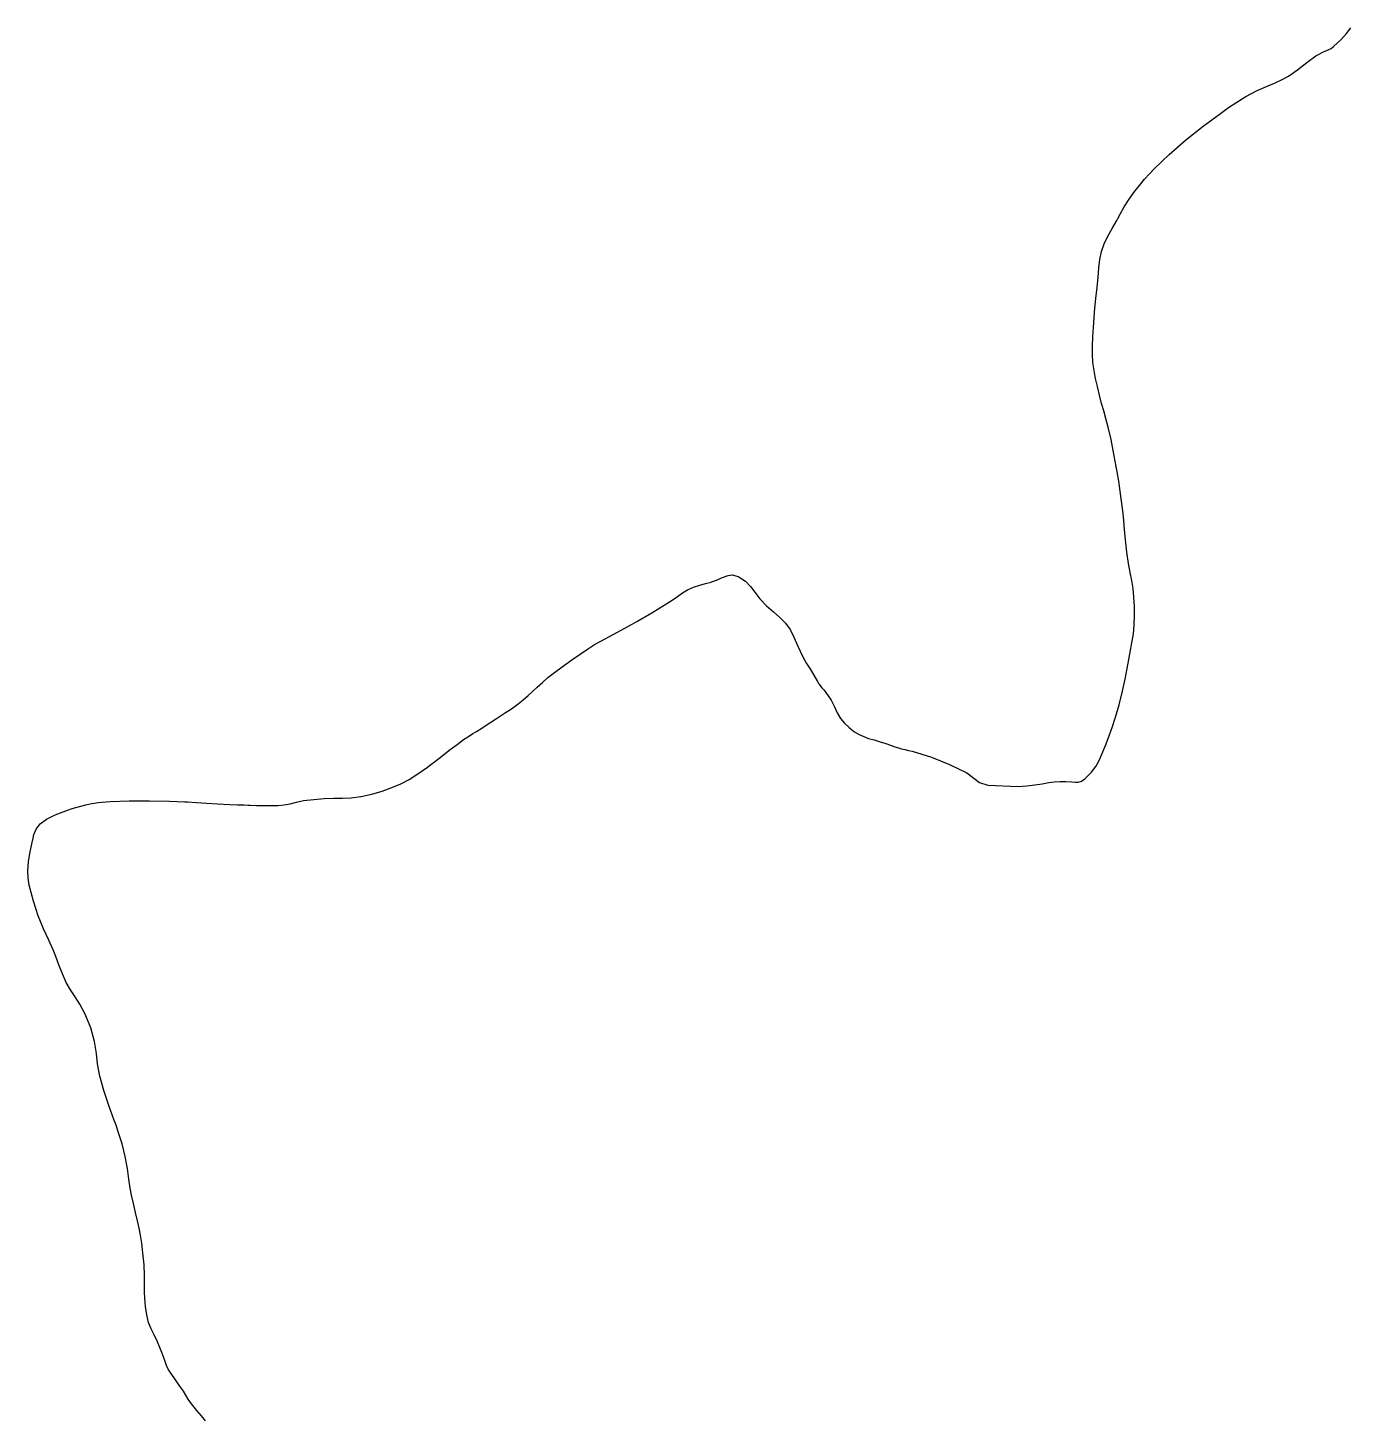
# Model space of a CAD drawing. Header units: inches. Extents: x 11258954 to 11313122, y 3645444 to 3695200.
# Drawn here: x 11275534 to 11276181, y 3693421 to 3694102 of the extents above; entities that cross this region are included whole.
import ezdxf

# ---------------------------------------------------------------- set-up
doc = ezdxf.new("R2010")
doc.units = ezdxf.units.IN
doc.header["$MEASUREMENT"] = 0
for name, color, linetype in [('SchoolBoardDistrict', 253, 'Continuous'), ('SchoolZone_Elementary', 251, 'Continuous'), ('SchoolZone_High', 63, 'Continuous'), ('SchoolZone_Middle', 154, 'Continuous')]:
    doc.layers.add(name, color=color, linetype=linetype)

msp = doc.modelspace()

# ---------------------------------------------------------------- linework, layer by layer
at = {"layer": 'SchoolBoardDistrict'}
msp.add_lwpolyline([(11275620.8125, 3693419.875), (11275618.7815, 3693422.375), (11275616.5, 3693425.0625), (11275613.969, 3693428.3125), (11275612.375, 3693430.5625), (11275611.125, 3693432.5625), (11275609.969, 3693434.4375), (11275608.75, 3693436.3125), (11275607.1565, 3693438.625), (11275605.4375, 3693441), (11275603.844, 3693443.3125), (11275602.5625, 3693445.3125), (11275601.75, 3693447), (11275601, 3693449), (11275600.1875, 3693451.375), (11275599.1565, 3693454.3125), (11275597.344, 3693458.6875), (11275595.6565, 3693462.0625), (11275594.1875, 3693465), (11275592.969, 3693468.125), (11275592.0625, 3693471.9375), (11275591.4375, 3693476), (11275591.0625, 3693479.9375), (11275591.061, 3693479.9925), (11275590.9705, 3693483.07), (11275590.969, 3693483.125), (11275590.9695, 3693483.18), (11275591, 3693486.7575), (11275591, 3693486.8125), (11275591, 3693486.8675), (11275590.9695, 3693491.195), (11275590.969, 3693491.25), (11275590.9665, 3693491.305), (11275590.7215, 3693496.32), (11275590.719, 3693496.375), (11275590.1565, 3693502.3125), (11275589.5625, 3693507), (11275588.969, 3693510.875), (11275588.344, 3693514.375), (11275587.5625, 3693517.9375), (11275586.5625, 3693522.0625), (11275585.5315, 3693526.375), (11275584.594, 3693530.5), (11275583.9375, 3693533.9375), (11275583.3125, 3693538.375), (11275582.5625, 3693543.5625), (11275581.5, 3693549.375), (11275579.9375, 3693555.6875), (11275578.9065, 3693559.0625), (11275577.9375, 3693562), (11275576.969, 3693564.75), (11275575.9375, 3693567.5), (11275573.4375, 3693574.375), (11275570.969, 3693581.75), (11275569, 3693588.8125), (11275567.9375, 3693594.75), (11275567.4065, 3693599.875), (11275566.4375, 3693605.8125), (11275564.6565, 3693612.4375), (11275561.75, 3693619.5), (11275559.2815, 3693624), (11275556.9065, 3693627.6875), (11275554.625, 3693631.0625), (11275552.5315, 3693634.75), (11275550.6875, 3693638.875), (11275549, 3693643.25), (11275547.5, 3693647.375), (11275546.1565, 3693650.75), (11275544, 3693655.4375), (11275541.469, 3693660.9375), (11275538.875, 3693667.375), (11275536.5315, 3693674.5625), (11275535.4065, 3693678.6875), (11275534.5, 3693682.3125), (11275533.9375, 3693685.8125), (11275533.9345, 3693685.8675), (11275533.753, 3693689.2575), (11275533.75, 3693689.3125), (11275533.754, 3693689.3675), (11275534.09, 3693693.8205), (11275534.094, 3693693.875), (11275534.875, 3693698.625), (11275535.844, 3693703.1875), (11275536.3615, 3693705.4365), (11275536.75, 3693707.125), (11275537.8125, 3693709.8125), (11275539.844, 3693712.375), (11275542.9375, 3693714.6875), (11275547.1565, 3693716.75), (11275553.6565, 3693719.1875), (11275555.5, 3693719.875), (11275562.219, 3693721.75), (11275564.25, 3693722.125), (11275568.1565, 3693722.8125), (11275574.1565, 3693723.375), (11275583.4065, 3693723.6875), (11275589.5315, 3693723.6875), (11275593.4065, 3693723.6875), (11275603.219, 3693723.5), (11275610.719, 3693723.1875), (11275611.969, 3693723.125), (11275616.4375, 3693722.875), (11275621.25, 3693722.5625), (11275626.625, 3693722.25), (11275632.75, 3693721.9375), (11275636.5, 3693721.75), (11275639.719, 3693721.625), (11275641.5, 3693721.5625), (11275642.719, 3693721.5), (11275645.7815, 3693721.375), (11275652.875, 3693721.3125), (11275656.3125, 3693721.4375), (11275659.375, 3693721.75), (11275662.25, 3693722.25), (11275665.344, 3693723), (11275668.875, 3693723.75), (11275678.9065, 3693724.875), (11275683.6875, 3693724.9375), (11275685.4905, 3693724.9375), (11275685.522, 3693724.9375), (11275685.828, 3693724.9375), (11275687.969, 3693724.9375), (11275692.1875, 3693725.125), (11275696.9375, 3693725.8125), (11275697.125, 3693725.8125), (11275702.25, 3693726.9375), (11275707.375, 3693728.4375), (11275712.1875, 3693730.125), (11275716.469, 3693731.9375), (11275720.6565, 3693734.125), (11275724.9375, 3693736.8125), (11275729.594, 3693740.125), (11275731.875, 3693741.875), (11275732.1565, 3693742.125), (11275733.875, 3693743.4375), (11275735.719, 3693744.875), (11275737.594, 3693746.375), (11275740.75, 3693748.8125), (11275744.0625, 3693751.25), (11275747.2815, 3693753.625), (11275750.1875, 3693755.5625), (11275751.844, 3693756.625), (11275753.594, 3693757.6875), (11275755.719, 3693759), (11275758.375, 3693760.75), (11275763.4375, 3693764.0625), (11275767.344, 3693766.5625), (11275770.6875, 3693768.75), (11275774, 3693771.1875), (11275776.4065, 3693773.125), (11275778.9065, 3693775.3125), (11275781.2815, 3693777.4375), (11275783.4065, 3693779.375), (11275785.875, 3693781.625), (11275788.594, 3693784), (11275791.75, 3693786.5), (11275795.594, 3693789.375), (11275800.375, 3693792.75), (11275804.4375, 3693795.5625), (11275808.0315, 3693798), (11275811.4065, 3693800.1875), (11275814.5315, 3693801.875), (11275820.5625, 3693805.0625), (11275829.875, 3693810.125), (11275832.125, 3693811.4375), (11275839.4375, 3693815.6875), (11275849.4065, 3693822), (11275852.0625, 3693823.8125), (11275854.5, 3693825.5), (11275857.0315, 3693827), (11275860, 3693828.375), (11275863, 3693829.375), (11275865.844, 3693830.125), (11275868.5625, 3693830.8125), (11275868.75, 3693830.875), (11275871.219, 3693831.75), (11275873.6565, 3693832.875), (11275876.844, 3693834), (11275876.879, 3693834.005), (11275878.875, 3693834.3125), (11275881.8125, 3693833.5625), (11275885.4065, 3693831.3125), (11275887.875, 3693828.6875), (11275889.969, 3693825.8125), (11275892.4065, 3693822.5625), (11275895.719, 3693819.125), (11275899.094, 3693816.1875), (11275902.2815, 3693813.5), (11275905.0315, 3693810.75), (11275907.2815, 3693807.5), (11275909.1565, 3693803.75), (11275911.0625, 3693799.4375), (11275913.4065, 3693794.5625), (11275915.375, 3693790.9375), (11275917.1875, 3693788), (11275918.875, 3693785.1875), (11275920.625, 3693782.1875), (11275920.844, 3693781.8125), (11275921.0315, 3693781.4375), (11275921.219, 3693781.0625), (11275921.4375, 3693780.75), (11275922.094, 3693779.8125), (11275922.844, 3693779), (11275923.75, 3693778), (11275924.8125, 3693776.75), (11275927.4065, 3693772.9375), (11275929.0315, 3693769.6875), (11275930.344, 3693766.75), (11275932.0315, 3693763.9375), (11275933.9375, 3693761.6875), (11275936.125, 3693759.5625), (11275938.5625, 3693757.6875), (11275941.0315, 3693756.1875), (11275943.3125, 3693755.125), (11275945.719, 3693754.25), (11275948.375, 3693753.5), (11275951.4375, 3693752.5625), (11275954.094, 3693751.6875), (11275956.4065, 3693750.875), (11275958.5, 3693750.1875), (11275960.4375, 3693749.5625), (11275961.9065, 3693749.1875), (11275963.5315, 3693748.75), (11275965.25, 3693748.375), (11275967.0315, 3693747.9375), (11275976.5315, 3693745.0625), (11275985.375, 3693741.4375), (11275993.8125, 3693737.375), (11276000, 3693732.5625), (11276004.125, 3693731.375), (11276019.0625, 3693730.625), (11276023.3125, 3693731), (11276027.1565, 3693731.5), (11276030.719, 3693732.0625), (11276034.0625, 3693732.625), (11276036.6565, 3693732.9375), (11276039.5, 3693733.125), (11276042.4375, 3693733.125), (11276045.2815, 3693733), (11276046.875, 3693732.875), (11276048.4065, 3693732.875), (11276050, 3693733.3125), (11276051.6565, 3693734.4375), (11276054.9065, 3693737.625), (11276057.125, 3693740.5), (11276058.75, 3693743.375), (11276060.0625, 3693746.4375), (11276061.8125, 3693750.8125), (11276063.5315, 3693755.4375), (11276065.1875, 3693760.0625), (11276066.6875, 3693764.625), (11276068.5, 3693770.625), (11276070.0315, 3693776.6875), (11276071.4375, 3693783.3125), (11276072.875, 3693791.0625), (11276073.875, 3693796.5), (11276074.75, 3693801.125), (11276075.4375, 3693805.4375), (11276075.875, 3693809.875), (11276075.877, 3693809.93), (11276076.0295, 3693814.2575), (11276076.0315, 3693814.3125), (11276076.0315, 3693814.3675), (11276076.0005, 3693818.82), (11276076, 3693818.875), (11276075.997, 3693818.9295), (11276075.7225, 3693823.32), (11276075.719, 3693823.375), (11276075.2815, 3693827.625), (11276074.6565, 3693831.5625), (11276073.9375, 3693835.5), (11276073.125, 3693839.9375), (11276072.2815, 3693845.4375), (11276071.5625, 3693851.5625), (11276071.094, 3693856.5625), (11276071.0895, 3693856.6175), (11276070.7235, 3693861.0075), (11276070.719, 3693861.0625), (11276070.2815, 3693865.6875), (11276069.6875, 3693870.4375), (11276069, 3693875.3125), (11276068.25, 3693880.1875), (11276067.469, 3693884.875), (11276066.594, 3693890.0625), (11276065.625, 3693895.1875), (11276064.5, 3693900.6875), (11276063.0625, 3693906.6875), (11276061.9375, 3693910.9375), (11276060.9065, 3693914.6875), (11276059.9065, 3693918.3125), (11276058.875, 3693922.3125), (11276057.844, 3693926.5625), (11276056.9375, 3693930.5625), (11276056.1875, 3693934.5), (11276055.6565, 3693938.3125), (11276055.653, 3693938.3675), (11276055.4095, 3693942.32), (11276055.4065, 3693942.375), (11276055.406, 3693942.43), (11276055.375, 3693946.5075), (11276055.375, 3693946.5625), (11276055.377, 3693946.6175), (11276055.56, 3693950.8825), (11276055.5625, 3693950.9375), (11276055.566, 3693950.9925), (11276055.8715, 3693955.445), (11276055.875, 3693955.5), (11276055.879, 3693955.5545), (11276056.2455, 3693960.445), (11276056.25, 3693960.5), (11276056.2545, 3693960.5545), (11276056.6205, 3693964.945), (11276056.625, 3693965), (11276057.0625, 3693969.6875), (11276057.6565, 3693975.125), (11276058.125, 3693980.1875), (11276058.1295, 3693980.2425), (11276058.4955, 3693984.633), (11276058.5, 3693984.6875), (11276059, 3693988.8125), (11276059.875, 3693992.75), (11276061.219, 3693996.5), (11276063, 3694000.25), (11276065.094, 3694004.0625), (11276067.2815, 3694007.9375), (11276067.8225, 3694008.913), (11276069.1875, 3694011.375), (11276071, 3694014.5625), (11276073.0315, 3694017.875), (11276075.6875, 3694021.5625), (11276078.469, 3694025.125), (11276080.969, 3694028.125), (11276083.3125, 3694030.8125), (11276085.6875, 3694033.3125), (11276092.9375, 3694040.25), (11276101.0625, 3694047.25), (11276109.625, 3694054.0625), (11276118.094, 3694060.375), (11276122.094, 3694063.25), (11276126.094, 3694065.9375), (11276130.625, 3694068.6875), (11276136.094, 3694071.5625), (11276140.625, 3694073.625), (11276144.5315, 3694075.25), (11276148.094, 3694076.75), (11276151.5, 3694078.5625), (11276155.9375, 3694081.6875), (11276160.4375, 3694085.3125), (11276164.9375, 3694088.625), (11276169.3125, 3694090.9375), (11276170.25, 3694091.25), (11276171.25, 3694091.6875), (11276172.3125, 3694092.25), (11276173.5315, 3694093.1875), (11276177.219, 3694096.625), (11276179.9065, 3694099.5625), (11276181.969, 3694102.3125)], dxfattribs=at)
at = {"layer": 'SchoolZone_Elementary'}
msp.add_polyline3d([(11275620.8125, 3693419.875, 0), (11275618.7815, 3693422.375, 0), (11275616.5, 3693425.0625, 0), (11275613.969, 3693428.3125, 0), (11275612.375, 3693430.5625, 0), (11275611.125, 3693432.5625, 0), (11275609.969, 3693434.4375, 0), (11275608.75, 3693436.3125, 0), (11275607.1565, 3693438.625, 0), (11275605.4375, 3693441, 0), (11275603.844, 3693443.3125, 0), (11275602.5625, 3693445.3125, 0), (11275601.75, 3693447, 0), (11275601, 3693449, 0), (11275600.1875, 3693451.375, 0), (11275599.1565, 3693454.3125, 0), (11275597.344, 3693458.6875, 0), (11275595.6565, 3693462.0625, 0), (11275594.1875, 3693465, 0), (11275592.969, 3693468.125, 0), (11275592.0625, 3693471.9375, 0), (11275591.4375, 3693476, 0), (11275591.0625, 3693479.9375, 0), (11275590.969, 3693483.125, 0), (11275591, 3693486.8125, 0), (11275590.969, 3693491.25, 0), (11275590.719, 3693496.375, 0), (11275590.1565, 3693502.3125, 0), (11275589.5625, 3693507, 0), (11275588.969, 3693510.875, 0), (11275588.344, 3693514.375, 0), (11275587.5625, 3693517.9375, 0), (11275586.5625, 3693522.0625, 0), (11275585.5315, 3693526.375, 0), (11275584.594, 3693530.5, 0), (11275583.9375, 3693533.9375, 0), (11275583.3125, 3693538.375, 0), (11275582.5625, 3693543.5625, 0), (11275581.5, 3693549.375, 0), (11275579.9375, 3693555.6875, 0), (11275578.9065, 3693559.0625, 0), (11275577.9375, 3693562, 0), (11275576.969, 3693564.75, 0), (11275575.9375, 3693567.5, 0), (11275573.4375, 3693574.375, 0), (11275570.969, 3693581.75, 0), (11275569, 3693588.8125, 0), (11275567.9375, 3693594.75, 0), (11275567.4065, 3693599.875, 0), (11275566.4375, 3693605.8125, 0), (11275564.6565, 3693612.4375, 0), (11275561.75, 3693619.5, 0), (11275559.2815, 3693624, 0), (11275556.9065, 3693627.6875, 0), (11275554.625, 3693631.0625, 0), (11275552.5315, 3693634.75, 0), (11275550.6875, 3693638.875, 0), (11275549, 3693643.25, 0), (11275547.5, 3693647.375, 0), (11275546.1565, 3693650.75, 0), (11275544, 3693655.4375, 0), (11275541.469, 3693660.9375, 0), (11275538.875, 3693667.375, 0), (11275536.5315, 3693674.5625, 0), (11275535.4065, 3693678.6875, 0), (11275534.5, 3693682.3125, 0), (11275533.9375, 3693685.8125, 0), (11275533.75, 3693689.3125, 0), (11275534.094, 3693693.875, 0), (11275534.875, 3693698.625, 0), (11275535.844, 3693703.1875, 0), (11275536.3615, 3693705.4365, 0), (11275536.75, 3693707.125, 0), (11275537.8125, 3693709.8125, 0), (11275539.844, 3693712.375, 0), (11275542.9375, 3693714.6875, 0), (11275547.1565, 3693716.75, 0), (11275553.6565, 3693719.1875, 0), (11275555.5, 3693719.875, 0), (11275562.219, 3693721.75, 0), (11275564.25, 3693722.125, 0), (11275568.1565, 3693722.8125, 0), (11275574.1565, 3693723.375, 0), (11275583.4065, 3693723.6875, 0), (11275589.5315, 3693723.6875, 0), (11275593.4065, 3693723.6875, 0), (11275603.219, 3693723.5, 0), (11275610.719, 3693723.1875, 0), (11275611.969, 3693723.125, 0), (11275616.4375, 3693722.875, 0), (11275621.25, 3693722.5625, 0), (11275626.625, 3693722.25, 0), (11275632.75, 3693721.9375, 0), (11275636.5, 3693721.75, 0), (11275639.719, 3693721.625, 0), (11275641.5, 3693721.5625, 0), (11275642.719, 3693721.5, 0), (11275645.7815, 3693721.375, 0), (11275652.875, 3693721.3125, 0), (11275656.3125, 3693721.4375, 0), (11275659.375, 3693721.75, 0), (11275662.25, 3693722.25, 0), (11275665.344, 3693723, 0), (11275668.875, 3693723.75, 0), (11275678.9065, 3693724.875, 0), (11275683.6875, 3693724.9375, 0), (11275685.4905, 3693724.9375, 0), (11275685.828, 3693724.9375, 0), (11275687.969, 3693724.9375, 0), (11275692.1875, 3693725.125, 0), (11275696.9375, 3693725.8125, 0), (11275697.125, 3693725.8125, 0), (11275702.25, 3693726.9375, 0), (11275707.375, 3693728.4375, 0), (11275712.1875, 3693730.125, 0), (11275716.469, 3693731.9375, 0), (11275720.6565, 3693734.125, 0), (11275724.9375, 3693736.8125, 0), (11275729.594, 3693740.125, 0), (11275731.875, 3693741.875, 0), (11275732.1565, 3693742.125, 0), (11275733.875, 3693743.4375, 0), (11275735.719, 3693744.875, 0), (11275737.594, 3693746.375, 0), (11275740.75, 3693748.8125, 0), (11275744.0625, 3693751.25, 0), (11275747.2815, 3693753.625, 0), (11275750.1875, 3693755.5625, 0), (11275751.844, 3693756.625, 0), (11275753.594, 3693757.6875, 0), (11275755.719, 3693759, 0), (11275758.375, 3693760.75, 0), (11275763.4375, 3693764.0625, 0), (11275767.344, 3693766.5625, 0), (11275770.6875, 3693768.75, 0), (11275774, 3693771.1875, 0), (11275776.4065, 3693773.125, 0), (11275778.9065, 3693775.3125, 0), (11275781.2815, 3693777.4375, 0), (11275783.4065, 3693779.375, 0), (11275785.875, 3693781.625, 0), (11275788.594, 3693784, 0), (11275791.75, 3693786.5, 0), (11275795.594, 3693789.375, 0), (11275800.375, 3693792.75, 0), (11275804.4375, 3693795.5625, 0), (11275808.0315, 3693798, 0), (11275811.4065, 3693800.1875, 0), (11275814.5315, 3693801.875, 0), (11275820.5625, 3693805.0625, 0), (11275829.875, 3693810.125, 0), (11275832.125, 3693811.4375, 0), (11275839.4375, 3693815.6875, 0), (11275849.4065, 3693822, 0), (11275852.0625, 3693823.8125, 0), (11275854.5, 3693825.5, 0), (11275857.0315, 3693827, 0), (11275860, 3693828.375, 0), (11275863, 3693829.375, 0), (11275865.844, 3693830.125, 0), (11275868.5625, 3693830.8125, 0), (11275868.75, 3693830.875, 0), (11275871.219, 3693831.75, 0), (11275873.6565, 3693832.875, 0), (11275876.844, 3693834, 0), (11275878.875, 3693834.3125, 0), (11275881.8125, 3693833.5625, 0), (11275885.4065, 3693831.3125, 0), (11275887.875, 3693828.6875, 0), (11275889.969, 3693825.8125, 0), (11275892.4065, 3693822.5625, 0), (11275895.719, 3693819.125, 0), (11275899.094, 3693816.1875, 0), (11275902.2815, 3693813.5, 0), (11275905.0315, 3693810.75, 0), (11275907.2815, 3693807.5, 0), (11275909.1565, 3693803.75, 0), (11275911.0625, 3693799.4375, 0), (11275913.4065, 3693794.5625, 0), (11275915.375, 3693790.9375, 0), (11275917.1875, 3693788, 0), (11275918.875, 3693785.1875, 0), (11275920.625, 3693782.1875, 0), (11275920.844, 3693781.8125, 0), (11275921.0315, 3693781.4375, 0), (11275921.219, 3693781.0625, 0), (11275921.4375, 3693780.75, 0), (11275922.094, 3693779.8125, 0), (11275922.844, 3693779, 0), (11275923.75, 3693778, 0), (11275924.8125, 3693776.75, 0), (11275927.4065, 3693772.9375, 0), (11275929.0315, 3693769.6875, 0), (11275930.344, 3693766.75, 0), (11275932.0315, 3693763.9375, 0), (11275933.9375, 3693761.6875, 0), (11275936.125, 3693759.5625, 0), (11275938.5625, 3693757.6875, 0), (11275941.0315, 3693756.1875, 0), (11275943.3125, 3693755.125, 0), (11275945.719, 3693754.25, 0), (11275948.375, 3693753.5, 0), (11275951.4375, 3693752.5625, 0), (11275954.094, 3693751.6875, 0), (11275956.4065, 3693750.875, 0), (11275958.5, 3693750.1875, 0), (11275960.4375, 3693749.5625, 0), (11275961.9065, 3693749.1875, 0), (11275963.5315, 3693748.75, 0), (11275965.25, 3693748.375, 0), (11275967.0315, 3693747.9375, 0), (11275976.5315, 3693745.0625, 0), (11275985.375, 3693741.4375, 0), (11275993.8125, 3693737.375, 0), (11276000, 3693732.5625, 0), (11276004.125, 3693731.375, 0), (11276019.0625, 3693730.625, 0), (11276023.3125, 3693731, 0), (11276027.1565, 3693731.5, 0), (11276030.719, 3693732.0625, 0), (11276034.0625, 3693732.625, 0), (11276036.6565, 3693732.9375, 0), (11276039.5, 3693733.125, 0), (11276042.4375, 3693733.125, 0), (11276045.2815, 3693733, 0), (11276046.875, 3693732.875, 0), (11276048.4065, 3693732.875, 0), (11276050, 3693733.3125, 0), (11276051.6565, 3693734.4375, 0), (11276054.9065, 3693737.625, 0), (11276057.125, 3693740.5, 0), (11276058.75, 3693743.375, 0), (11276060.0625, 3693746.4375, 0), (11276061.8125, 3693750.8125, 0), (11276063.5315, 3693755.4375, 0), (11276065.1875, 3693760.0625, 0), (11276066.6875, 3693764.625, 0), (11276068.5, 3693770.625, 0), (11276070.0315, 3693776.6875, 0), (11276071.4375, 3693783.3125, 0), (11276072.875, 3693791.0625, 0), (11276073.875, 3693796.5, 0), (11276074.75, 3693801.125, 0), (11276075.4375, 3693805.4375, 0), (11276075.875, 3693809.875, 0), (11276076.0315, 3693814.3125, 0), (11276076, 3693818.875, 0), (11276075.719, 3693823.375, 0), (11276075.2815, 3693827.625, 0), (11276074.6565, 3693831.5625, 0), (11276073.9375, 3693835.5, 0), (11276073.125, 3693839.9375, 0), (11276072.2815, 3693845.4375, 0), (11276071.5625, 3693851.5625, 0), (11276071.094, 3693856.5625, 0), (11276070.719, 3693861.0625, 0), (11276070.2815, 3693865.6875, 0), (11276069.6875, 3693870.4375, 0), (11276069, 3693875.3125, 0), (11276068.25, 3693880.1875, 0), (11276067.469, 3693884.875, 0), (11276066.594, 3693890.0625, 0), (11276065.625, 3693895.1875, 0), (11276064.5, 3693900.6875, 0), (11276063.0625, 3693906.6875, 0), (11276061.9375, 3693910.9375, 0), (11276060.9065, 3693914.6875, 0), (11276059.9065, 3693918.3125, 0), (11276058.875, 3693922.3125, 0), (11276057.844, 3693926.5625, 0), (11276056.9375, 3693930.5625, 0), (11276056.1875, 3693934.5, 0), (11276055.6565, 3693938.3125, 0), (11276055.4065, 3693942.375, 0), (11276055.375, 3693946.5625, 0), (11276055.5625, 3693950.9375, 0), (11276055.875, 3693955.5, 0), (11276056.25, 3693960.5, 0), (11276056.625, 3693965, 0), (11276057.0625, 3693969.6875, 0), (11276057.6565, 3693975.125, 0), (11276058.125, 3693980.1875, 0), (11276058.5, 3693984.6875, 0), (11276059, 3693988.8125, 0), (11276059.875, 3693992.75, 0), (11276061.219, 3693996.5, 0), (11276063, 3694000.25, 0), (11276065.094, 3694004.0625, 0), (11276067.2815, 3694007.9375, 0), (11276067.8225, 3694008.913, 0), (11276069.1875, 3694011.375, 0), (11276071, 3694014.5625, 0), (11276073.0315, 3694017.875, 0), (11276075.6875, 3694021.5625, 0), (11276078.469, 3694025.125, 0), (11276080.969, 3694028.125, 0), (11276083.3125, 3694030.8125, 0), (11276085.6875, 3694033.3125, 0), (11276092.9375, 3694040.25, 0), (11276101.0625, 3694047.25, 0), (11276109.625, 3694054.0625, 0), (11276118.094, 3694060.375, 0), (11276122.094, 3694063.25, 0), (11276126.094, 3694065.9375, 0), (11276130.625, 3694068.6875, 0), (11276136.094, 3694071.5625, 0), (11276140.625, 3694073.625, 0), (11276144.5315, 3694075.25, 0), (11276148.094, 3694076.75, 0), (11276151.5, 3694078.5625, 0), (11276155.9375, 3694081.6875, 0), (11276160.4375, 3694085.3125, 0), (11276164.9375, 3694088.625, 0), (11276169.3125, 3694090.9375, 0), (11276170.25, 3694091.25, 0), (11276171.25, 3694091.6875, 0), (11276172.3125, 3694092.25, 0), (11276173.5315, 3694093.1875, 0), (11276177.219, 3694096.625, 0), (11276179.9065, 3694099.5625, 0), (11276181.969, 3694102.3125, 0)], dxfattribs=at)
at = {"layer": 'SchoolZone_High'}
msp.add_polyline3d([(11275620.8125, 3693419.875, 0), (11275618.7815, 3693422.375, 0), (11275616.5, 3693425.0625, 0), (11275613.969, 3693428.3125, 0), (11275612.375, 3693430.5625, 0), (11275611.125, 3693432.5625, 0), (11275609.969, 3693434.4375, 0), (11275608.75, 3693436.3125, 0), (11275607.1565, 3693438.625, 0), (11275605.4375, 3693441, 0), (11275603.844, 3693443.3125, 0), (11275602.5625, 3693445.3125, 0), (11275601.75, 3693447, 0), (11275601, 3693449, 0), (11275600.1875, 3693451.375, 0), (11275599.1565, 3693454.3125, 0), (11275597.344, 3693458.6875, 0), (11275595.6565, 3693462.0625, 0), (11275594.1875, 3693465, 0), (11275592.969, 3693468.125, 0), (11275592.0625, 3693471.9375, 0), (11275591.4375, 3693476, 0), (11275591.0625, 3693479.9375, 0), (11275590.969, 3693483.125, 0), (11275591, 3693486.8125, 0), (11275590.969, 3693491.25, 0), (11275590.719, 3693496.375, 0), (11275590.1565, 3693502.3125, 0), (11275589.5625, 3693507, 0), (11275588.969, 3693510.875, 0), (11275588.344, 3693514.375, 0), (11275587.5625, 3693517.9375, 0), (11275586.5625, 3693522.0625, 0), (11275585.5315, 3693526.375, 0), (11275584.594, 3693530.5, 0), (11275583.9375, 3693533.9375, 0), (11275583.3125, 3693538.375, 0), (11275582.5625, 3693543.5625, 0), (11275581.5, 3693549.375, 0), (11275579.9375, 3693555.6875, 0), (11275578.9065, 3693559.0625, 0), (11275577.9375, 3693562, 0), (11275576.969, 3693564.75, 0), (11275575.9375, 3693567.5, 0), (11275573.4375, 3693574.375, 0), (11275570.969, 3693581.75, 0), (11275569, 3693588.8125, 0), (11275567.9375, 3693594.75, 0), (11275567.4065, 3693599.875, 0), (11275566.4375, 3693605.8125, 0), (11275564.6565, 3693612.4375, 0), (11275561.75, 3693619.5, 0), (11275559.2815, 3693624, 0), (11275556.9065, 3693627.6875, 0), (11275554.625, 3693631.0625, 0), (11275552.5315, 3693634.75, 0), (11275550.6875, 3693638.875, 0), (11275549, 3693643.25, 0), (11275547.5, 3693647.375, 0), (11275546.1565, 3693650.75, 0), (11275544, 3693655.4375, 0), (11275541.469, 3693660.9375, 0), (11275538.875, 3693667.375, 0), (11275536.5315, 3693674.5625, 0), (11275535.4065, 3693678.6875, 0), (11275534.5, 3693682.3125, 0), (11275533.9375, 3693685.8125, 0), (11275533.75, 3693689.3125, 0), (11275534.094, 3693693.875, 0), (11275534.875, 3693698.625, 0), (11275535.844, 3693703.1875, 0), (11275536.3615, 3693705.4365, 0), (11275536.75, 3693707.125, 0), (11275537.8125, 3693709.8125, 0), (11275539.844, 3693712.375, 0), (11275542.9375, 3693714.6875, 0), (11275547.1565, 3693716.75, 0), (11275553.6565, 3693719.1875, 0), (11275555.5, 3693719.875, 0), (11275562.219, 3693721.75, 0), (11275564.25, 3693722.125, 0), (11275568.1565, 3693722.8125, 0), (11275574.1565, 3693723.375, 0), (11275583.4065, 3693723.6875, 0), (11275589.5315, 3693723.6875, 0), (11275593.4065, 3693723.6875, 0), (11275603.219, 3693723.5, 0), (11275610.719, 3693723.1875, 0), (11275611.969, 3693723.125, 0), (11275616.4375, 3693722.875, 0), (11275621.25, 3693722.5625, 0), (11275626.625, 3693722.25, 0), (11275632.75, 3693721.9375, 0), (11275636.5, 3693721.75, 0), (11275639.719, 3693721.625, 0), (11275641.5, 3693721.5625, 0), (11275642.719, 3693721.5, 0), (11275645.7815, 3693721.375, 0), (11275652.875, 3693721.3125, 0), (11275656.3125, 3693721.4375, 0), (11275659.375, 3693721.75, 0), (11275662.25, 3693722.25, 0), (11275665.344, 3693723, 0), (11275668.875, 3693723.75, 0), (11275678.9065, 3693724.875, 0), (11275683.6875, 3693724.9375, 0), (11275685.4905, 3693724.9375, 0), (11275685.828, 3693724.9375, 0), (11275687.969, 3693724.9375, 0), (11275692.1875, 3693725.125, 0), (11275696.9375, 3693725.8125, 0), (11275697.125, 3693725.8125, 0), (11275702.25, 3693726.9375, 0), (11275707.375, 3693728.4375, 0), (11275712.1875, 3693730.125, 0), (11275716.469, 3693731.9375, 0), (11275720.6565, 3693734.125, 0), (11275724.9375, 3693736.8125, 0), (11275729.594, 3693740.125, 0), (11275731.875, 3693741.875, 0), (11275732.1565, 3693742.125, 0), (11275733.875, 3693743.4375, 0), (11275735.719, 3693744.875, 0), (11275737.594, 3693746.375, 0), (11275740.75, 3693748.8125, 0), (11275744.0625, 3693751.25, 0), (11275747.2815, 3693753.625, 0), (11275750.1875, 3693755.5625, 0), (11275751.844, 3693756.625, 0), (11275753.594, 3693757.6875, 0), (11275755.719, 3693759, 0), (11275758.375, 3693760.75, 0), (11275763.4375, 3693764.0625, 0), (11275767.344, 3693766.5625, 0), (11275770.6875, 3693768.75, 0), (11275774, 3693771.1875, 0), (11275776.4065, 3693773.125, 0), (11275778.9065, 3693775.3125, 0), (11275781.2815, 3693777.4375, 0), (11275783.4065, 3693779.375, 0), (11275785.875, 3693781.625, 0), (11275788.594, 3693784, 0), (11275791.75, 3693786.5, 0), (11275795.594, 3693789.375, 0), (11275800.375, 3693792.75, 0), (11275804.4375, 3693795.5625, 0), (11275808.0315, 3693798, 0), (11275811.4065, 3693800.1875, 0), (11275814.5315, 3693801.875, 0), (11275820.5625, 3693805.0625, 0), (11275829.875, 3693810.125, 0), (11275832.125, 3693811.4375, 0), (11275839.4375, 3693815.6875, 0), (11275849.4065, 3693822, 0), (11275852.0625, 3693823.8125, 0), (11275854.5, 3693825.5, 0), (11275857.0315, 3693827, 0), (11275860, 3693828.375, 0), (11275863, 3693829.375, 0), (11275865.844, 3693830.125, 0), (11275868.5625, 3693830.8125, 0), (11275868.75, 3693830.875, 0), (11275871.219, 3693831.75, 0), (11275873.6565, 3693832.875, 0), (11275876.844, 3693834, 0), (11275878.875, 3693834.3125, 0), (11275881.8125, 3693833.5625, 0), (11275885.4065, 3693831.3125, 0), (11275887.875, 3693828.6875, 0), (11275889.969, 3693825.8125, 0), (11275892.4065, 3693822.5625, 0), (11275895.719, 3693819.125, 0), (11275899.094, 3693816.1875, 0), (11275902.2815, 3693813.5, 0), (11275905.0315, 3693810.75, 0), (11275907.2815, 3693807.5, 0), (11275909.1565, 3693803.75, 0), (11275911.0625, 3693799.4375, 0), (11275913.4065, 3693794.5625, 0), (11275915.375, 3693790.9375, 0), (11275917.1875, 3693788, 0), (11275918.875, 3693785.1875, 0), (11275920.625, 3693782.1875, 0), (11275920.844, 3693781.8125, 0), (11275921.0315, 3693781.4375, 0), (11275921.219, 3693781.0625, 0), (11275921.4375, 3693780.75, 0), (11275922.094, 3693779.8125, 0), (11275922.844, 3693779, 0), (11275923.75, 3693778, 0), (11275924.8125, 3693776.75, 0), (11275927.4065, 3693772.9375, 0), (11275929.0315, 3693769.6875, 0), (11275930.344, 3693766.75, 0), (11275932.0315, 3693763.9375, 0), (11275933.9375, 3693761.6875, 0), (11275936.125, 3693759.5625, 0), (11275938.5625, 3693757.6875, 0), (11275941.0315, 3693756.1875, 0), (11275943.3125, 3693755.125, 0), (11275945.719, 3693754.25, 0), (11275948.375, 3693753.5, 0), (11275951.4375, 3693752.5625, 0), (11275954.094, 3693751.6875, 0), (11275956.4065, 3693750.875, 0), (11275958.5, 3693750.1875, 0), (11275960.4375, 3693749.5625, 0), (11275961.9065, 3693749.1875, 0), (11275963.5315, 3693748.75, 0), (11275965.25, 3693748.375, 0), (11275967.0315, 3693747.9375, 0), (11275976.5315, 3693745.0625, 0), (11275985.375, 3693741.4375, 0), (11275993.8125, 3693737.375, 0), (11276000, 3693732.5625, 0), (11276004.125, 3693731.375, 0), (11276019.0625, 3693730.625, 0), (11276023.3125, 3693731, 0), (11276027.1565, 3693731.5, 0), (11276030.719, 3693732.0625, 0), (11276034.0625, 3693732.625, 0), (11276036.6565, 3693732.9375, 0), (11276039.5, 3693733.125, 0), (11276042.4375, 3693733.125, 0), (11276045.2815, 3693733, 0), (11276046.875, 3693732.875, 0), (11276048.4065, 3693732.875, 0), (11276050, 3693733.3125, 0), (11276051.6565, 3693734.4375, 0), (11276054.9065, 3693737.625, 0), (11276057.125, 3693740.5, 0), (11276058.75, 3693743.375, 0), (11276060.0625, 3693746.4375, 0), (11276061.8125, 3693750.8125, 0), (11276063.5315, 3693755.4375, 0), (11276065.1875, 3693760.0625, 0), (11276066.6875, 3693764.625, 0), (11276068.5, 3693770.625, 0), (11276070.0315, 3693776.6875, 0), (11276071.4375, 3693783.3125, 0), (11276072.875, 3693791.0625, 0), (11276073.875, 3693796.5, 0), (11276074.75, 3693801.125, 0), (11276075.4375, 3693805.4375, 0), (11276075.875, 3693809.875, 0), (11276076.0315, 3693814.3125, 0), (11276076, 3693818.875, 0), (11276075.719, 3693823.375, 0), (11276075.2815, 3693827.625, 0), (11276074.6565, 3693831.5625, 0), (11276073.9375, 3693835.5, 0), (11276073.125, 3693839.9375, 0), (11276072.2815, 3693845.4375, 0), (11276071.5625, 3693851.5625, 0), (11276071.094, 3693856.5625, 0), (11276070.719, 3693861.0625, 0), (11276070.2815, 3693865.6875, 0), (11276069.6875, 3693870.4375, 0), (11276069, 3693875.3125, 0), (11276068.25, 3693880.1875, 0), (11276067.469, 3693884.875, 0), (11276066.594, 3693890.0625, 0), (11276065.625, 3693895.1875, 0), (11276064.5, 3693900.6875, 0), (11276063.0625, 3693906.6875, 0), (11276061.9375, 3693910.9375, 0), (11276060.9065, 3693914.6875, 0), (11276059.9065, 3693918.3125, 0), (11276058.875, 3693922.3125, 0), (11276057.844, 3693926.5625, 0), (11276056.9375, 3693930.5625, 0), (11276056.1875, 3693934.5, 0), (11276055.6565, 3693938.3125, 0), (11276055.4065, 3693942.375, 0), (11276055.375, 3693946.5625, 0), (11276055.5625, 3693950.9375, 0), (11276055.875, 3693955.5, 0), (11276056.25, 3693960.5, 0), (11276056.625, 3693965, 0), (11276057.0625, 3693969.6875, 0), (11276057.6565, 3693975.125, 0), (11276058.125, 3693980.1875, 0), (11276058.5, 3693984.6875, 0), (11276059, 3693988.8125, 0), (11276059.875, 3693992.75, 0), (11276061.219, 3693996.5, 0), (11276063, 3694000.25, 0), (11276065.094, 3694004.0625, 0), (11276067.2815, 3694007.9375, 0), (11276067.8225, 3694008.913, 0), (11276069.1875, 3694011.375, 0), (11276071, 3694014.5625, 0), (11276073.0315, 3694017.875, 0), (11276075.6875, 3694021.5625, 0), (11276078.469, 3694025.125, 0), (11276080.969, 3694028.125, 0), (11276083.3125, 3694030.8125, 0), (11276085.6875, 3694033.3125, 0), (11276092.9375, 3694040.25, 0), (11276101.0625, 3694047.25, 0), (11276109.625, 3694054.0625, 0), (11276118.094, 3694060.375, 0), (11276122.094, 3694063.25, 0), (11276126.094, 3694065.9375, 0), (11276130.625, 3694068.6875, 0), (11276136.094, 3694071.5625, 0), (11276140.625, 3694073.625, 0), (11276144.5315, 3694075.25, 0), (11276148.094, 3694076.75, 0), (11276151.5, 3694078.5625, 0), (11276155.9375, 3694081.6875, 0), (11276160.4375, 3694085.3125, 0), (11276164.9375, 3694088.625, 0), (11276169.3125, 3694090.9375, 0), (11276170.25, 3694091.25, 0), (11276171.25, 3694091.6875, 0), (11276172.3125, 3694092.25, 0), (11276173.5315, 3694093.1875, 0), (11276177.219, 3694096.625, 0), (11276179.9065, 3694099.5625, 0), (11276181.969, 3694102.3125, 0)], dxfattribs=at)
at = {"layer": 'SchoolZone_Middle'}
msp.add_polyline3d([(11275620.8125, 3693419.875, 0), (11275618.7815, 3693422.375, 0), (11275616.5, 3693425.0625, 0), (11275613.969, 3693428.3125, 0), (11275612.375, 3693430.5625, 0), (11275611.125, 3693432.5625, 0), (11275609.969, 3693434.4375, 0), (11275608.75, 3693436.3125, 0), (11275607.1565, 3693438.625, 0), (11275605.4375, 3693441, 0), (11275603.844, 3693443.3125, 0), (11275602.5625, 3693445.3125, 0), (11275601.75, 3693447, 0), (11275601, 3693449, 0), (11275600.1875, 3693451.375, 0), (11275599.1565, 3693454.3125, 0), (11275597.344, 3693458.6875, 0), (11275595.6565, 3693462.0625, 0), (11275594.1875, 3693465, 0), (11275592.969, 3693468.125, 0), (11275592.0625, 3693471.9375, 0), (11275591.4375, 3693476, 0), (11275591.0625, 3693479.9375, 0), (11275590.969, 3693483.125, 0), (11275591, 3693486.8125, 0), (11275590.969, 3693491.25, 0), (11275590.719, 3693496.375, 0), (11275590.1565, 3693502.3125, 0), (11275589.5625, 3693507, 0), (11275588.969, 3693510.875, 0), (11275588.344, 3693514.375, 0), (11275587.5625, 3693517.9375, 0), (11275586.5625, 3693522.0625, 0), (11275585.5315, 3693526.375, 0), (11275584.594, 3693530.5, 0), (11275583.9375, 3693533.9375, 0), (11275583.3125, 3693538.375, 0), (11275582.5625, 3693543.5625, 0), (11275581.5, 3693549.375, 0), (11275579.9375, 3693555.6875, 0), (11275578.9065, 3693559.0625, 0), (11275577.9375, 3693562, 0), (11275576.969, 3693564.75, 0), (11275575.9375, 3693567.5, 0), (11275573.4375, 3693574.375, 0), (11275570.969, 3693581.75, 0), (11275569, 3693588.8125, 0), (11275567.9375, 3693594.75, 0), (11275567.4065, 3693599.875, 0), (11275566.4375, 3693605.8125, 0), (11275564.6565, 3693612.4375, 0), (11275561.75, 3693619.5, 0), (11275559.2815, 3693624, 0), (11275556.9065, 3693627.6875, 0), (11275554.625, 3693631.0625, 0), (11275552.5315, 3693634.75, 0), (11275550.6875, 3693638.875, 0), (11275549, 3693643.25, 0), (11275547.5, 3693647.375, 0), (11275546.1565, 3693650.75, 0), (11275544, 3693655.4375, 0), (11275541.469, 3693660.9375, 0), (11275538.875, 3693667.375, 0), (11275536.5315, 3693674.5625, 0), (11275535.4065, 3693678.6875, 0), (11275534.5, 3693682.3125, 0), (11275533.9375, 3693685.8125, 0), (11275533.75, 3693689.3125, 0), (11275534.094, 3693693.875, 0), (11275534.875, 3693698.625, 0), (11275535.844, 3693703.1875, 0), (11275536.3615, 3693705.4365, 0), (11275536.75, 3693707.125, 0), (11275537.8125, 3693709.8125, 0), (11275539.844, 3693712.375, 0), (11275542.9375, 3693714.6875, 0), (11275547.1565, 3693716.75, 0), (11275553.6565, 3693719.1875, 0), (11275555.5, 3693719.875, 0), (11275562.219, 3693721.75, 0), (11275564.25, 3693722.125, 0), (11275568.1565, 3693722.8125, 0), (11275574.1565, 3693723.375, 0), (11275583.4065, 3693723.6875, 0), (11275589.5315, 3693723.6875, 0), (11275593.4065, 3693723.6875, 0), (11275603.219, 3693723.5, 0), (11275610.719, 3693723.1875, 0), (11275611.969, 3693723.125, 0), (11275616.4375, 3693722.875, 0), (11275621.25, 3693722.5625, 0), (11275626.625, 3693722.25, 0), (11275632.75, 3693721.9375, 0), (11275636.5, 3693721.75, 0), (11275639.719, 3693721.625, 0), (11275641.5, 3693721.5625, 0), (11275642.719, 3693721.5, 0), (11275645.7815, 3693721.375, 0), (11275652.875, 3693721.3125, 0), (11275656.3125, 3693721.4375, 0), (11275659.375, 3693721.75, 0), (11275662.25, 3693722.25, 0), (11275665.344, 3693723, 0), (11275668.875, 3693723.75, 0), (11275678.9065, 3693724.875, 0), (11275683.6875, 3693724.9375, 0), (11275685.4905, 3693724.9375, 0), (11275685.828, 3693724.9375, 0), (11275687.969, 3693724.9375, 0), (11275692.1875, 3693725.125, 0), (11275696.9375, 3693725.8125, 0), (11275697.125, 3693725.8125, 0), (11275702.25, 3693726.9375, 0), (11275707.375, 3693728.4375, 0), (11275712.1875, 3693730.125, 0), (11275716.469, 3693731.9375, 0), (11275720.6565, 3693734.125, 0), (11275724.9375, 3693736.8125, 0), (11275729.594, 3693740.125, 0), (11275731.875, 3693741.875, 0), (11275732.1565, 3693742.125, 0), (11275733.875, 3693743.4375, 0), (11275735.719, 3693744.875, 0), (11275737.594, 3693746.375, 0), (11275740.75, 3693748.8125, 0), (11275744.0625, 3693751.25, 0), (11275747.2815, 3693753.625, 0), (11275750.1875, 3693755.5625, 0), (11275751.844, 3693756.625, 0), (11275753.594, 3693757.6875, 0), (11275755.719, 3693759, 0), (11275758.375, 3693760.75, 0), (11275763.4375, 3693764.0625, 0), (11275767.344, 3693766.5625, 0), (11275770.6875, 3693768.75, 0), (11275774, 3693771.1875, 0), (11275776.4065, 3693773.125, 0), (11275778.9065, 3693775.3125, 0), (11275781.2815, 3693777.4375, 0), (11275783.4065, 3693779.375, 0), (11275785.875, 3693781.625, 0), (11275788.594, 3693784, 0), (11275791.75, 3693786.5, 0), (11275795.594, 3693789.375, 0), (11275800.375, 3693792.75, 0), (11275804.4375, 3693795.5625, 0), (11275808.0315, 3693798, 0), (11275811.4065, 3693800.1875, 0), (11275814.5315, 3693801.875, 0), (11275820.5625, 3693805.0625, 0), (11275829.875, 3693810.125, 0), (11275832.125, 3693811.4375, 0), (11275839.4375, 3693815.6875, 0), (11275849.4065, 3693822, 0), (11275852.0625, 3693823.8125, 0), (11275854.5, 3693825.5, 0), (11275857.0315, 3693827, 0), (11275860, 3693828.375, 0), (11275863, 3693829.375, 0), (11275865.844, 3693830.125, 0), (11275868.5625, 3693830.8125, 0), (11275868.75, 3693830.875, 0), (11275871.219, 3693831.75, 0), (11275873.6565, 3693832.875, 0), (11275876.844, 3693834, 0), (11275878.875, 3693834.3125, 0), (11275881.8125, 3693833.5625, 0), (11275885.4065, 3693831.3125, 0), (11275887.875, 3693828.6875, 0), (11275889.969, 3693825.8125, 0), (11275892.4065, 3693822.5625, 0), (11275895.719, 3693819.125, 0), (11275899.094, 3693816.1875, 0), (11275902.2815, 3693813.5, 0), (11275905.0315, 3693810.75, 0), (11275907.2815, 3693807.5, 0), (11275909.1565, 3693803.75, 0), (11275911.0625, 3693799.4375, 0), (11275913.4065, 3693794.5625, 0), (11275915.375, 3693790.9375, 0), (11275917.1875, 3693788, 0), (11275918.875, 3693785.1875, 0), (11275920.625, 3693782.1875, 0), (11275920.844, 3693781.8125, 0), (11275921.0315, 3693781.4375, 0), (11275921.219, 3693781.0625, 0), (11275921.4375, 3693780.75, 0), (11275922.094, 3693779.8125, 0), (11275922.844, 3693779, 0), (11275923.75, 3693778, 0), (11275924.8125, 3693776.75, 0), (11275927.4065, 3693772.9375, 0), (11275929.0315, 3693769.6875, 0), (11275930.344, 3693766.75, 0), (11275932.0315, 3693763.9375, 0), (11275933.9375, 3693761.6875, 0), (11275936.125, 3693759.5625, 0), (11275938.5625, 3693757.6875, 0), (11275941.0315, 3693756.1875, 0), (11275943.3125, 3693755.125, 0), (11275945.719, 3693754.25, 0), (11275948.375, 3693753.5, 0), (11275951.4375, 3693752.5625, 0), (11275954.094, 3693751.6875, 0), (11275956.4065, 3693750.875, 0), (11275958.5, 3693750.1875, 0), (11275960.4375, 3693749.5625, 0), (11275961.9065, 3693749.1875, 0), (11275963.5315, 3693748.75, 0), (11275965.25, 3693748.375, 0), (11275967.0315, 3693747.9375, 0), (11275976.5315, 3693745.0625, 0), (11275985.375, 3693741.4375, 0), (11275993.8125, 3693737.375, 0), (11276000, 3693732.5625, 0), (11276004.125, 3693731.375, 0), (11276019.0625, 3693730.625, 0), (11276023.3125, 3693731, 0), (11276027.1565, 3693731.5, 0), (11276030.719, 3693732.0625, 0), (11276034.0625, 3693732.625, 0), (11276036.6565, 3693732.9375, 0), (11276039.5, 3693733.125, 0), (11276042.4375, 3693733.125, 0), (11276045.2815, 3693733, 0), (11276046.875, 3693732.875, 0), (11276048.4065, 3693732.875, 0), (11276050, 3693733.3125, 0), (11276051.6565, 3693734.4375, 0), (11276054.9065, 3693737.625, 0), (11276057.125, 3693740.5, 0), (11276058.75, 3693743.375, 0), (11276060.0625, 3693746.4375, 0), (11276061.8125, 3693750.8125, 0), (11276063.5315, 3693755.4375, 0), (11276065.1875, 3693760.0625, 0), (11276066.6875, 3693764.625, 0), (11276068.5, 3693770.625, 0), (11276070.0315, 3693776.6875, 0), (11276071.4375, 3693783.3125, 0), (11276072.875, 3693791.0625, 0), (11276073.875, 3693796.5, 0), (11276074.75, 3693801.125, 0), (11276075.4375, 3693805.4375, 0), (11276075.875, 3693809.875, 0), (11276076.0315, 3693814.3125, 0), (11276076, 3693818.875, 0), (11276075.719, 3693823.375, 0), (11276075.2815, 3693827.625, 0), (11276074.6565, 3693831.5625, 0), (11276073.9375, 3693835.5, 0), (11276073.125, 3693839.9375, 0), (11276072.2815, 3693845.4375, 0), (11276071.5625, 3693851.5625, 0), (11276071.094, 3693856.5625, 0), (11276070.719, 3693861.0625, 0), (11276070.2815, 3693865.6875, 0), (11276069.6875, 3693870.4375, 0), (11276069, 3693875.3125, 0), (11276068.25, 3693880.1875, 0), (11276067.469, 3693884.875, 0), (11276066.594, 3693890.0625, 0), (11276065.625, 3693895.1875, 0), (11276064.5, 3693900.6875, 0), (11276063.0625, 3693906.6875, 0), (11276061.9375, 3693910.9375, 0), (11276060.9065, 3693914.6875, 0), (11276059.9065, 3693918.3125, 0), (11276058.875, 3693922.3125, 0), (11276057.844, 3693926.5625, 0), (11276056.9375, 3693930.5625, 0), (11276056.1875, 3693934.5, 0), (11276055.6565, 3693938.3125, 0), (11276055.4065, 3693942.375, 0), (11276055.375, 3693946.5625, 0), (11276055.5625, 3693950.9375, 0), (11276055.875, 3693955.5, 0), (11276056.25, 3693960.5, 0), (11276056.625, 3693965, 0), (11276057.0625, 3693969.6875, 0), (11276057.6565, 3693975.125, 0), (11276058.125, 3693980.1875, 0), (11276058.5, 3693984.6875, 0), (11276059, 3693988.8125, 0), (11276059.875, 3693992.75, 0), (11276061.219, 3693996.5, 0), (11276063, 3694000.25, 0), (11276065.094, 3694004.0625, 0), (11276067.2815, 3694007.9375, 0), (11276067.8225, 3694008.913, 0), (11276069.1875, 3694011.375, 0), (11276071, 3694014.5625, 0), (11276073.0315, 3694017.875, 0), (11276075.6875, 3694021.5625, 0), (11276078.469, 3694025.125, 0), (11276080.969, 3694028.125, 0), (11276083.3125, 3694030.8125, 0), (11276085.6875, 3694033.3125, 0), (11276092.9375, 3694040.25, 0), (11276101.0625, 3694047.25, 0), (11276109.625, 3694054.0625, 0), (11276118.094, 3694060.375, 0), (11276122.094, 3694063.25, 0), (11276126.094, 3694065.9375, 0), (11276130.625, 3694068.6875, 0), (11276136.094, 3694071.5625, 0), (11276140.625, 3694073.625, 0), (11276144.5315, 3694075.25, 0), (11276148.094, 3694076.75, 0), (11276151.5, 3694078.5625, 0), (11276155.9375, 3694081.6875, 0), (11276160.4375, 3694085.3125, 0), (11276164.9375, 3694088.625, 0), (11276169.3125, 3694090.9375, 0), (11276170.25, 3694091.25, 0), (11276171.25, 3694091.6875, 0), (11276172.3125, 3694092.25, 0), (11276173.5315, 3694093.1875, 0), (11276177.219, 3694096.625, 0), (11276179.9065, 3694099.5625, 0), (11276181.969, 3694102.3125, 0)], dxfattribs=at)

doc.saveas('drawing.dxf')
